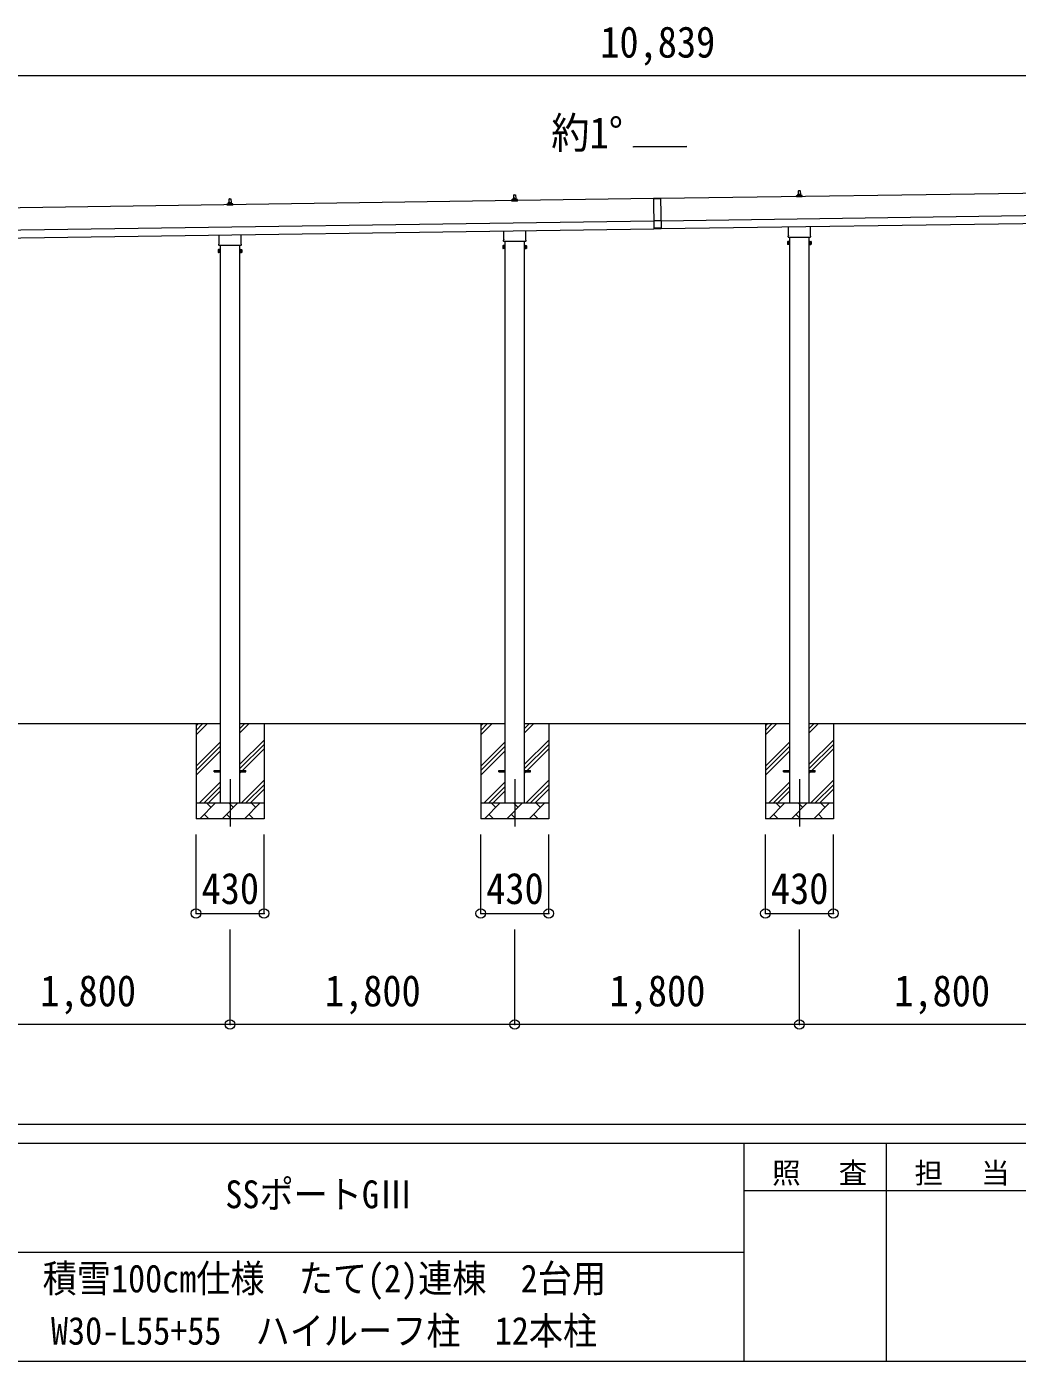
# Model space of a CAD drawing. Units: millimetres at full size, sheet at 1:60. Extents: x -16864 to 16864, y -11640 to 11640.
# Drawn here: x 869 to 7132, y -11640 to -3202 of the extents above; entities that cross this region are included whole.
import ezdxf
from ezdxf.enums import TextEntityAlignment as Align

# ---------------------------------------------------------------- set-up
doc = ezdxf.new("R2010")
doc.units = ezdxf.units.MM
doc.header["$LTSCALE"] = 60
doc.header["$PDMODE"] = 32
doc.header["$PDSIZE"] = 60
doc.linetypes.add('CHAIN1', pattern=[8, 5, -1, 1, -1])
for name, color, linetype, lineweight in [('0-1_Defpoints', 7, 'CHAIN1', 9), ('0-2_TEXT1', 4, 'Continuous', 9), ('0-3_SHAPE', 7, 'Continuous', 9), ('0-7_PARTS2', 7, 'Continuous', 9), ('0-8_TABLE1', 6, 'Continuous', 9), ('F-0', 7, 'Continuous', 9)]:
    doc.layers.add(name, color=color, linetype=linetype, lineweight=lineweight)
doc.styles.add('ＭＳ ゴシック', font='')
doc.styles.get('ＭＳ ゴシック').set_extended_font_data('MS Gothic')

msp = doc.modelspace()

# ---------------------------------------------------------------- linework, layer by layer
at = {"layer": '0-1_Defpoints'}
for p, q in [((2154.36, -7959.13), (2154.36, -8308.13)), ((3954.36, -7959.13), (3954.36, -8308.13)), ((5754.36, -7959.13), (5754.36, -8308.13))]:
    msp.add_line(p, q, dxfattribs=at)
at = {"layer": '0-2_TEXT1'}
for p, q in [((5042.26, -3958.3), (4706.26, -3963.1)), ((10242.05, -4211.47), (4877.1, -4288.11)), ((4832.1, -4288.76), (-532.85, -4365.4)), ((2148.66, -4314.16), (2149.39, -4290.63)), ((2150.39, -4289.66), (2158.94, -4289.66)), ((2159.94, -4290.63), (2160.66, -4314.16)), ((3936.41, -4303.94), (3936.41, -4296.23)), ((3936.79, -4295.44), (3972.53, -4295.44)), ((3937.18, -4295.26), (3943.9, -4293.63)), ((3944.28, -4293.44), (3965.04, -4293.44)), ((3944.66, -4292.66), (3944.66, -4288.44)), ((3945.66, -4288.44), (3963.66, -4288.44)), ((3948.66, -4288.44), (3949.39, -4264.92)), ((3950.39, -4263.94), (3958.94, -4263.94)), ((3959.94, -4264.92), (3960.66, -4288.44)), ((3964.66, -4292.66), (3964.66, -4288.44)), ((3972.15, -4295.26), (3965.43, -4293.63)), ((3972.91, -4303.94), (3972.91, -4296.23)), ((4832.09, -4287.76), (4877.09, -4287.11)), ((4832.09, -4287.76), (4834.84, -4480.24)), ((4877.1, -4288.11), (4832.1, -4288.76)), ((4877.09, -4287.11), (4879.83, -4479.59)), ((5736.41, -4278.23), (5736.41, -4270.52)), ((5772.91, -4278.23), (5736.41, -4278.23)), ((5736.79, -4269.73), (5772.53, -4269.73)), ((5737.18, -4269.54), (5743.9, -4267.91)), ((5744.28, -4267.73), (5765.04, -4267.73)), ((5744.66, -4266.94), (5744.66, -4262.73)), ((5745.66, -4262.73), (5763.66, -4262.73)), ((5748.66, -4262.73), (5749.39, -4239.2)), ((5750.39, -4238.23), (5758.94, -4238.23)), ((5759.94, -4239.2), (5760.66, -4262.73)), ((5764.66, -4266.94), (5764.66, -4262.73)), ((5772.15, -4269.54), (5765.43, -4267.91)), ((5772.91, -4278.23), (5772.91, -4270.52)), ((2136.41, -4329.66), (2136.41, -4321.94)), ((2172.91, -4329.66), (2136.41, -4329.66)), ((2136.79, -4321.16), (2172.53, -4321.16)), ((2137.18, -4320.97), (2143.9, -4319.34)), ((2144.28, -4319.16), (2165.04, -4319.16)), ((2144.66, -4318.37), (2144.66, -4314.16)), ((2145.66, -4314.16), (2163.66, -4314.16)), ((2164.66, -4318.37), (2164.66, -4314.16)), ((2172.15, -4320.97), (2165.43, -4319.34)), ((2172.91, -4329.66), (2172.91, -4321.94)), ((3972.91, -4303.94), (3936.41, -4303.94)), ((4879.1, -4428.1), (10244.05, -4351.46)), ((-530.85, -4505.38), (4834.1, -4428.74)), ((4879.11, -4429.1), (4834.12, -4429.74)), ((4879.81, -4478.09), (10244.77, -4401.45)), ((5686.06, -4522.22), (5686.06, -4466.58)), ((5822.66, -4464.62), (5822.66, -4522.22)), ((-530.13, -4555.38), (4834.82, -4478.74)), ((2086.06, -4573.64), (2086.06, -4518)), ((2222.66, -4516.05), (2222.66, -4573.64)), ((3884.36, -4556.7), (3884.36, -4551.2)), ((3886.06, -4547.93), (3886.06, -4492.29)), ((4022.66, -4490.34), (4022.66, -4547.93)), ((4024.36, -4551.2), (4024.36, -4556.7)), ((4879.76, -4474.59), (4834.77, -4475.24)), ((4879.83, -4479.59), (4834.84, -4480.24)), ((5684.36, -4530.99), (5684.36, -4525.49)), ((5822.29, -4534.49), (5686.42, -4534.49)), ((5691.86, -4534.49), (5691.86, -8109.13)), ((5816.86, -8109.13), (5816.86, -4534.49)), ((5824.36, -4525.49), (5824.36, -4530.99)), ((2080.36, -4611.92), (2081.11, -4610.6)), ((2080.36, -4611.92), (2080.36, -4628.92)), ((2080.36, -4628.92), (2081.11, -4630.23)), ((2087.36, -4615.51), (2081.11, -4615.51)), ((2087.36, -4625.32), (2081.11, -4625.32)), ((2087.36, -4630.23), (2081.11, -4630.23)), ((2084.36, -4582.42), (2084.36, -4576.92)), ((2222.29, -4585.92), (2086.42, -4585.92)), ((2089.86, -4629.62), (2087.36, -4629.62)), ((2091.86, -4585.92), (2091.86, -8109.13)), ((2216.86, -8109.13), (2216.86, -4585.92)), ((2218.86, -4629.62), (2221.36, -4629.62)), ((2221.36, -4615.51), (2227.6, -4615.51)), ((2221.36, -4625.32), (2227.6, -4625.32)), ((2221.36, -4630.23), (2227.6, -4630.23)), ((2224.36, -4576.92), (2224.36, -4582.42)), ((2228.36, -4611.92), (2227.6, -4610.6)), ((2228.36, -4628.92), (2227.6, -4630.23)), ((2228.36, -4611.92), (2228.36, -4628.92)), ((3880.36, -4586.2), (3881.11, -4584.89)), ((3880.36, -4586.2), (3880.36, -4603.2)), ((3880.36, -4603.2), (3881.11, -4604.52)), ((3887.36, -4589.79), (3881.11, -4589.79)), ((3887.36, -4599.61), (3881.11, -4599.61)), ((3887.36, -4604.52), (3881.11, -4604.52)), ((4022.29, -4560.2), (3886.42, -4560.2)), ((3889.86, -4603.9), (3887.36, -4603.9)), ((3891.86, -4560.2), (3891.86, -8109.13)), ((4016.86, -8109.13), (4016.86, -4560.2)), ((4018.86, -4603.9), (4021.36, -4603.9)), ((4021.36, -4589.79), (4027.6, -4589.79)), ((4021.36, -4599.61), (4027.6, -4599.61)), ((4021.36, -4604.52), (4027.6, -4604.52)), ((4028.36, -4586.2), (4027.6, -4584.89)), ((4028.36, -4603.2), (4027.6, -4604.52)), ((4028.36, -4586.2), (4028.36, -4603.2)), ((5680.36, -4560.49), (5681.11, -4559.17)), ((5680.36, -4560.49), (5680.36, -4577.49)), ((5680.36, -4577.49), (5681.11, -4578.8)), ((5687.36, -4564.08), (5681.11, -4564.08)), ((5687.36, -4573.9), (5681.11, -4573.9)), ((5687.36, -4578.8), (5681.11, -4578.8)), ((5689.86, -4578.19), (5687.36, -4578.19)), ((5818.86, -4578.19), (5821.36, -4578.19)), ((5821.36, -4564.08), (5827.6, -4564.08)), ((5821.36, -4573.9), (5827.6, -4573.9)), ((5821.36, -4578.8), (5827.6, -4578.8)), ((5828.36, -4560.49), (5827.6, -4559.17)), ((5828.36, -4577.49), (5827.6, -4578.8)), ((5828.36, -4560.49), (5828.36, -4577.49)), ((2054.36, -7904.63), (2091.86, -7904.63)), ((2054.36, -7913.63), (2054.36, -7904.63)), ((2054.36, -7904.63), (2091.86, -7904.63)), ((2054.36, -7913.63), (2054.36, -7904.63)), ((2054.36, -7913.63), (2091.86, -7913.63)), ((2054.36, -7913.63), (2091.86, -7913.63)), ((2216.86, -7904.63), (2254.36, -7904.63)), ((2216.86, -7904.63), (2254.36, -7904.63)), ((2216.86, -7913.63), (2254.36, -7913.63)), ((2216.86, -7913.63), (2254.36, -7913.63)), ((2254.36, -7913.63), (2254.36, -7904.63)), ((2254.36, -7913.63), (2254.36, -7904.63)), ((3854.36, -7904.63), (3891.86, -7904.63)), ((3854.36, -7913.63), (3854.36, -7904.63)), ((3854.36, -7904.63), (3891.86, -7904.63)), ((3854.36, -7913.63), (3854.36, -7904.63)), ((3854.36, -7913.63), (3891.86, -7913.63)), ((3854.36, -7913.63), (3891.86, -7913.63)), ((4016.86, -7904.63), (4054.36, -7904.63)), ((4016.86, -7904.63), (4054.36, -7904.63)), ((4016.86, -7913.63), (4054.36, -7913.63)), ((4016.86, -7913.63), (4054.36, -7913.63)), ((4054.36, -7913.63), (4054.36, -7904.63)), ((4054.36, -7913.63), (4054.36, -7904.63)), ((5654.36, -7904.63), (5691.86, -7904.63)), ((5654.36, -7913.63), (5654.36, -7904.63)), ((5654.36, -7904.63), (5691.86, -7904.63)), ((5654.36, -7913.63), (5654.36, -7904.63)), ((5654.36, -7913.63), (5691.86, -7913.63)), ((5654.36, -7913.63), (5691.86, -7913.63)), ((5816.86, -7904.63), (5854.36, -7904.63)), ((5816.86, -7904.63), (5854.36, -7904.63)), ((5816.86, -7913.63), (5854.36, -7913.63)), ((5816.86, -7913.63), (5854.36, -7913.63)), ((5854.36, -7913.63), (5854.36, -7904.63)), ((5854.36, -7913.63), (5854.36, -7904.63))]:
    msp.add_line(p, q, dxfattribs=at)
for points in [[(2087.36, -4630.23), (2087.36, -4610.6), (2081.11, -4610.6)], [(2087.36, -4629.62), (2087.36, -4611.22), (2089.86, -4611.22)], [(2221.36, -4629.62), (2221.36, -4611.22), (2218.86, -4611.22)], [(2221.36, -4630.23), (2221.36, -4610.6), (2227.6, -4610.6)], [(3887.36, -4604.52), (3887.36, -4584.89), (3881.11, -4584.89)], [(3887.36, -4603.9), (3887.36, -4585.5), (3889.86, -4585.5)], [(4021.36, -4603.9), (4021.36, -4585.5), (4018.86, -4585.5)], [(4021.36, -4604.52), (4021.36, -4584.89), (4027.6, -4584.89)], [(5687.36, -4578.8), (5687.36, -4559.17), (5681.11, -4559.17)], [(5687.36, -4578.19), (5687.36, -4559.79), (5689.86, -4559.79)], [(5821.36, -4578.19), (5821.36, -4559.79), (5818.86, -4559.79)], [(5821.36, -4578.8), (5821.36, -4559.17), (5827.6, -4559.17)]]:
    msp.add_lwpolyline(points, dxfattribs=at)
for points in [[(2089.86, -4630.92), (2089.86, -4609.92), (2091.86, -4609.92), (2091.86, -4630.92)], [(2218.86, -4630.92), (2218.86, -4609.92), (2216.86, -4609.92), (2216.86, -4630.92)], [(3889.86, -4605.2), (3889.86, -4584.2), (3891.86, -4584.2), (3891.86, -4605.2)], [(4018.86, -4605.2), (4018.86, -4584.2), (4016.86, -4584.2), (4016.86, -4605.2)], [(5689.86, -4579.49), (5689.86, -4558.49), (5691.86, -4558.49), (5691.86, -4579.49)], [(5818.86, -4579.49), (5818.86, -4558.49), (5816.86, -4558.49), (5816.86, -4579.49)]]:
    msp.add_lwpolyline(points, close=True, dxfattribs=at)
for centre, radius, start, end in [((2150.39, -4290.66), 1, 90, 178.60509), ((2158.94, -4290.66), 1, 1.39491, 90), ((3937.41, -4296.23), 1, 103.62699, 180), ((3943.66, -4292.66), 1, 283.62699, 0), ((3948.75, -4289.08), 4.13, 90, 171.17633), ((3945.66, -4289.44), 1, 90, 180), ((3950.39, -4264.94), 1, 90, 178.60509), ((3958, -4288.44), 4.83, 133.60282, 180), ((3951.33, -4288.44), 4.83, 0, 46.39718), ((3958.94, -4264.94), 1, 1.39491, 90), ((3960.58, -4289.08), 4.13, 8.82367, 90), ((3963.66, -4289.44), 1, 0, 90), ((3965.66, -4292.66), 1, 180, 256.37301), ((3971.91, -4296.23), 1, 0, 76.37301), ((5737.41, -4270.52), 1, 103.62699, 180), ((5743.66, -4266.94), 1, 283.62699, 0), ((5748.75, -4263.36), 4.13, 90, 171.17633), ((5745.66, -4263.73), 1, 90, 180), ((5750.39, -4239.23), 1, 90, 178.60509), ((5758, -4262.73), 4.83, 133.60282, 180), ((5751.33, -4262.73), 4.83, 0, 46.39718), ((5758.94, -4239.23), 1, 1.39491, 90), ((5760.58, -4263.36), 4.13, 8.82367, 90), ((5763.66, -4263.73), 1, 0, 90), ((5765.66, -4266.94), 1, 180, 256.37301), ((5771.91, -4270.52), 1, 0, 76.37301), ((2137.41, -4321.94), 1, 103.62699, 180), ((2143.66, -4318.37), 1, 283.62699, 0), ((2148.75, -4314.79), 4.13, 90, 171.17633), ((2145.66, -4315.16), 1, 90, 180), ((2158, -4314.16), 4.83, 133.60282, 180), ((2151.33, -4314.16), 4.83, 0, 46.39718), ((2160.58, -4314.79), 4.13, 8.82367, 90), ((2163.66, -4315.16), 1, 0, 90), ((2165.66, -4318.37), 1, 180, 256.37301), ((2171.91, -4321.94), 1, 0, 76.37301), ((3888.36, -4551.2), 4, 125.09963, 180), ((3888.36, -4556.7), 4, 180, 194.47751), ((4020.36, -4551.2), 4, 0, 54.90037), ((4020.36, -4556.7), 4, 345.52249, 0), ((5688.36, -4525.49), 4, 125.09963, 180), ((5688.36, -4530.99), 4, 180, 194.47751), ((5688.36, -4530.99), 4, 194.47751, 241.04498), ((5820.36, -4530.99), 4, 298.95502, 345.52249), ((5820.36, -4525.49), 4, 0, 54.90037), ((5820.36, -4530.99), 4, 345.52249, 0), ((2084.7, -4613.06), 4.34, 145.61575, 214.38425), ((2096.6, -4620.42), 16.24, 162.41205, 197.58795), ((2084.7, -4627.78), 4.34, 145.61575, 214.38425), ((2088.36, -4576.92), 4, 125.09963, 180), ((2088.36, -4582.42), 4, 180, 194.47751), ((2088.36, -4582.42), 4, 194.47751, 241.04498), ((2220.36, -4582.42), 4, 298.95502, 345.52249), ((2220.36, -4576.92), 4, 0, 54.90037), ((2220.36, -4582.42), 4, 345.52249, 0), ((2212.11, -4620.42), 16.24, 342.41205, 17.58795), ((2224.01, -4613.06), 4.34, 325.61575, 34.38425), ((2224.01, -4627.78), 4.34, 325.61575, 34.38425), ((3884.7, -4587.34), 4.34, 145.61575, 214.38425), ((3896.6, -4594.7), 16.24, 162.41205, 197.58795), ((3884.7, -4602.06), 4.34, 145.61575, 214.38425), ((3888.36, -4556.7), 4, 194.47751, 241.04498), ((4020.36, -4556.7), 4, 298.95502, 345.52249), ((4012.11, -4594.7), 16.24, 342.41205, 17.58795), ((4024.01, -4587.34), 4.34, 325.61575, 34.38425), ((4024.01, -4602.06), 4.34, 325.61575, 34.38425), ((5684.7, -4561.63), 4.34, 145.61575, 214.38425), ((5684.7, -4576.35), 4.34, 145.61575, 214.38425), ((5696.6, -4568.99), 16.24, 162.41205, 197.58795), ((5812.11, -4568.99), 16.24, 342.41205, 17.58795), ((5824.01, -4561.63), 4.34, 325.61575, 34.38425), ((5824.01, -4576.35), 4.34, 325.61575, 34.38425)]:
    msp.add_arc(centre, radius, start, end, dxfattribs=at)
at = {"layer": '0-3_SHAPE'}
for p, q in [((2091.86, -7609.13), (416.86, -7609.13)), ((1939.36, -7609.13), (1939.36, -8209.13)), ((1939.36, -7622.61), (1952.84, -7609.13)), ((1939.36, -7650.9), (1981.12, -7609.13)), ((1939.36, -7679.18), (2009.41, -7609.13)), ((3891.86, -7609.13), (2216.86, -7609.13)), ((2216.86, -7637.96), (2245.68, -7609.13)), ((2216.86, -7666.24), (2273.96, -7609.13)), ((2369.36, -7609.13), (2369.36, -8209.13)), ((3739.36, -7609.13), (3739.36, -8209.13)), ((3739.36, -7622.61), (3752.84, -7609.13)), ((3739.36, -7650.9), (3781.12, -7609.13)), ((3739.36, -7679.18), (3809.41, -7609.13)), ((5691.86, -7609.13), (4016.86, -7609.13)), ((4016.86, -7637.96), (4045.68, -7609.13)), ((4016.86, -7666.24), (4073.96, -7609.13)), ((4169.36, -7609.13), (4169.36, -8209.13)), ((5539.36, -7609.13), (5539.36, -8209.13)), ((5539.36, -7622.61), (5552.84, -7609.13)), ((5539.36, -7650.9), (5581.12, -7609.13)), ((5539.36, -7679.18), (5609.41, -7609.13)), ((7491.86, -7609.13), (5816.86, -7609.13)), ((5816.86, -7637.96), (5845.68, -7609.13)), ((5816.86, -7666.24), (5873.96, -7609.13)), ((5969.36, -7609.13), (5969.36, -8209.13)), ((1939.36, -7877.17), (2091.86, -7724.67)), ((1939.36, -7905.46), (2091.86, -7752.96)), ((2216.86, -7864.23), (2369.36, -7711.73)), ((2216.86, -7892.51), (2369.36, -7740.01)), ((3739.36, -7877.17), (3891.86, -7724.67)), ((3739.36, -7905.46), (3891.86, -7752.96)), ((4016.86, -7864.23), (4169.36, -7711.73)), ((4016.86, -7892.51), (4169.36, -7740.01)), ((5539.36, -7877.17), (5691.86, -7724.67)), ((5539.36, -7905.46), (5691.86, -7752.96)), ((5816.86, -7864.23), (5969.36, -7711.73)), ((5816.86, -7892.51), (5969.36, -7740.01)), ((1939.36, -7933.74), (2091.86, -7781.24)), ((2216.86, -7920.8), (2369.36, -7768.3)), ((3739.36, -7933.74), (3891.86, -7781.24)), ((4016.86, -7920.8), (4169.36, -7768.3)), ((5539.36, -7933.74), (5691.86, -7781.24)), ((5816.86, -7920.8), (5969.36, -7768.3)), ((1961.95, -8109.13), (2091.86, -7979.23)), ((1990.24, -8109.13), (2091.86, -8007.51)), ((2226.51, -8109.13), (2369.36, -7966.29)), ((2254.8, -8109.13), (2369.36, -7994.57)), ((3761.95, -8109.13), (3891.86, -7979.23)), ((3790.24, -8109.13), (3891.86, -8007.51)), ((4026.51, -8109.13), (4169.36, -7966.29)), ((4054.8, -8109.13), (4169.36, -7994.57)), ((5561.95, -8109.13), (5691.86, -7979.23)), ((5590.24, -8109.13), (5691.86, -8007.51)), ((5826.51, -8109.13), (5969.36, -7966.29)), ((5854.8, -8109.13), (5969.36, -7994.57)), ((2018.52, -8109.13), (2091.86, -8035.8)), ((2283.08, -8109.13), (2369.36, -8022.86)), ((3818.52, -8109.13), (3891.86, -8035.8)), ((4083.08, -8109.13), (4169.36, -8022.86)), ((5618.52, -8109.13), (5691.86, -8035.8)), ((5883.08, -8109.13), (5969.36, -8022.86)), ((1939.36, -8109.13), (2369.36, -8109.13)), ((1962.93, -8209.13), (2062.93, -8109.13)), ((1991.49, -8180.58), (2020.04, -8209.13)), ((2034.38, -8137.68), (2005.83, -8109.13)), ((2104.36, -8209.13), (2204.36, -8109.13)), ((2132.91, -8180.58), (2161.46, -8209.13)), ((2175.8, -8137.68), (2147.25, -8109.13)), ((2245.78, -8209.13), (2345.78, -8109.13)), ((2274.33, -8180.58), (2302.88, -8209.13)), ((2317.22, -8137.68), (2288.67, -8109.13)), ((3739.36, -8109.13), (4169.36, -8109.13)), ((3762.93, -8209.13), (3862.93, -8109.13)), ((3791.49, -8180.58), (3820.04, -8209.13)), ((3834.38, -8137.68), (3805.83, -8109.13)), ((3904.36, -8209.13), (4004.36, -8109.13)), ((3932.91, -8180.58), (3961.46, -8209.13)), ((3975.8, -8137.68), (3947.25, -8109.13)), ((4045.78, -8209.13), (4145.78, -8109.13)), ((4074.33, -8180.58), (4102.88, -8209.13)), ((4117.22, -8137.68), (4088.67, -8109.13)), ((5539.36, -8109.13), (5969.36, -8109.13)), ((5562.93, -8209.13), (5662.93, -8109.13)), ((5591.49, -8180.58), (5620.04, -8209.13)), ((5634.38, -8137.68), (5605.83, -8109.13)), ((5704.36, -8209.13), (5804.36, -8109.13)), ((5732.91, -8180.58), (5761.46, -8209.13)), ((5775.8, -8137.68), (5747.25, -8109.13)), ((5845.78, -8209.13), (5945.78, -8109.13)), ((5874.33, -8180.58), (5902.88, -8209.13)), ((5917.22, -8137.68), (5888.67, -8109.13)), ((2369.36, -8209.13), (1939.36, -8209.13)), ((4169.36, -8209.13), (3739.36, -8209.13)), ((5969.36, -8209.13), (5539.36, -8209.13))]:
    msp.add_line(p, q, dxfattribs=at)
at = {"layer": '0-7_PARTS2', "color": 4}
for p, q in [((4706.26, -3963.1), (4706.26, -3958.3)), ((4706.26, -3958.3), (5042.26, -3958.3))]:
    msp.add_line(p, q, dxfattribs=at)
at = {"layer": '0-8_TABLE1'}
for p, q in [((10275.06, -3511.49), (-563.86, -3511.49)), ((1939.36, -8808.13), (1939.36, -8308.13)), ((2369.36, -8808.13), (2369.36, -8308.13)), ((3739.36, -8808.13), (3739.36, -8308.13)), ((4169.36, -8808.13), (4169.36, -8308.13)), ((5539.36, -8808.13), (5539.36, -8308.13)), ((5969.36, -8808.13), (5969.36, -8308.13)), ((1939.36, -8808.13), (2369.36, -8808.13)), ((3739.36, -8808.13), (4169.36, -8808.13)), ((5539.36, -8808.13), (5969.36, -8808.13)), ((2154.36, -9510.13), (2154.36, -8910.13)), ((3954.36, -9510.13), (3954.36, -8910.13)), ((5754.36, -9510.13), (5754.36, -8910.13)), ((2154.36, -9510.13), (354.36, -9510.13)), ((3954.36, -9510.13), (2154.36, -9510.13)), ((5754.36, -9510.13), (3954.36, -9510.13)), ((7554.36, -9510.13), (5754.36, -9510.13))]:
    msp.add_line(p, q, dxfattribs=at)
for p in [(1939.36, -8808.13), (2369.36, -8808.13), (3739.36, -8808.13), (4169.36, -8808.13), (5539.36, -8808.13), (5969.36, -8808.13), (2154.36, -9510.13), (3954.36, -9510.13), (5754.36, -9510.13)]:
    msp.add_point(p, dxfattribs=at)
at = {"layer": 'F-0', "color": 5, "lineweight": 5}
for p, q in [((-16864.12, -10140), (16015.88, -10140)), ((-16864.12, -10260), (10682.37, -10260)), ((5402.37, -10260), (5402.37, -11640)), ((6302.37, -10260), (6302.37, -11640)), ((5402.37, -10560), (9002.37, -10560)), ((-6897.63, -10950), (5402.37, -10950)), ((-16864.12, -11640), (16015.88, -11640))]:
    msp.add_line(p, q, dxfattribs=at)

# ---------------------------------------------------------------- texts
at = {"layer": '0-7_PARTS2', "style": 'ＭＳ ゴシック', "width": 0.9}
msp.add_text('約1°', height=197.9, dxfattribs=at).set_placement((4185.18, -4030.85), align=Align.BOTTOM_LEFT)
at = {"layer": '0-8_TABLE1', "color": 7, "style": 'ＭＳ ゴシック', "width": 0.9}
for s, p in [('10,839', (4495.6, -3456.49)), ('430', (1974.36, -8808.13)), ('430', (3774.36, -8808.13)), ('430', (5574.36, -8808.13)), ('1,800', (954.36, -9455.13)), ('1,800', (2754.36, -9455.13)), ('1,800', (4554.36, -9455.13)), ('1,800', (6354.36, -9455.13))]:
    msp.add_text(s, height=197.9, dxfattribs=at).set_placement(p, align=Align.BOTTOM_LEFT)
at = {"layer": 'F-0', "style": 'ＭＳ ゴシック', "width": 0.9}
for s, p in [('SSポートGⅢ', (2124.87, -10725)), ('積雪100cm仕様\u3000たて(2)連棟\u30002台用', (969.87, -11256.91)), ('W30-L55+55\u3000ハイルーフ柱\u300012本柱', (1022.37, -11587.74))]:
    msp.add_text(s, height=176, dxfattribs=at).set_placement(p, align=Align.BOTTOM_LEFT)
at = {"layer": 'F-0', "char_height": 132, "attachment_point": 7, "style": 'ＭＳ ゴシック'}
for s, insert in [('\\T1.17;照\u3000査', (5582.37, -10530)), ('\\T1.17;担\u3000当', (6482.37, -10530))]:
    msp.add_mtext(s, dxfattribs=dict(at, insert=insert))

doc.saveas('drawing.dxf')
